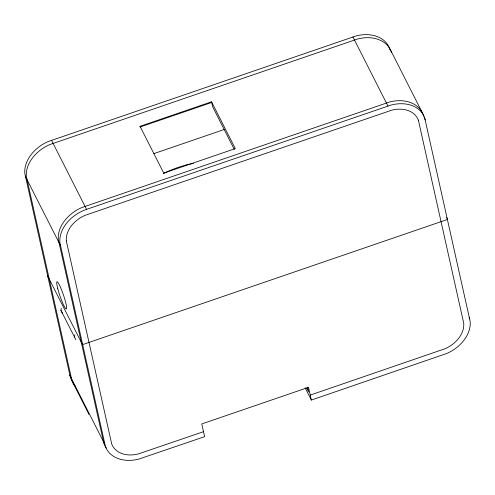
<?xml version="1.0" encoding="UTF-8"?>
<svg xmlns="http://www.w3.org/2000/svg" width="495" height="495" viewBox="0 0 495 495"><rect width="100%" height="100%" fill="white"/><g stroke="black" fill="none" stroke-linecap="round" stroke-linejoin="round"><path stroke-width="0.74" d="M75.865 339.774L60.916 310.365L61.312 308.156M74.448 337.039L74.85 334.83M389.918 49.611L389.553 48.368A33.635 24.917 -26.9 0 0 383.78 40.343A34.279 25.393 -26.9 0 0 368.701 34.718A33.629 24.917 -26.9 0 0 356.159 35.912L48.287 141.508A33.635 24.917 -26.9 0 0 37.032 148.475A34.279 25.393 -26.9 0 0 26.433 162.911A33.635 24.917 -26.9 0 0 24.812 173.473L70.395 377.53A33.635 24.917 -26.9 0 0 73.508 382.913M86.557 209.366L83.346 210.61A33.635 24.917 -26.9 0 0 72.084 217.577A34.279 25.393 -26.9 0 0 61.491 232.006A33.635 24.917 -26.9 0 0 59.87 242.575L105.447 446.632A33.635 24.917 -26.9 0 0 111.22 454.657A34.279 25.393 -26.9 0 0 126.299 460.282A33.635 24.917 -26.9 0 0 138.841 459.088L204.633 436.664L201.787 423.937L308.503 387.338L311.343 400.059L446.713 353.492A33.629 24.917 -26.9 0 0 457.968 346.525A34.279 25.393 -26.9 0 0 468.567 332.089A33.635 24.917 -26.9 0 0 470.188 321.527L424.605 117.47A33.635 24.917 -26.9 0 0 418.838 109.438A34.279 25.393 -26.9 0 0 403.759 103.814A33.629 24.917 -26.9 0 0 391.211 105.008L86.557 209.366L51.505 140.264M140.036 126.33L211.544 101.803L235.286 148.599L163.777 173.126L140.036 126.33L140.184 126.98L211.699 102.465M153.883 153.617L224.483 129.405M203.519 431.69L138.383 453.921A27.114 20.091 -26.9 0 1 111.697 443.947L66.318 240.904M310.229 395.084L444.968 348.765A27.114 20.085 -26.9 0 0 463.716 323.204L418.386 120.143M186.027 165.002L177.816 167.471L169.748 170.583A84.676 62.729 -26.9 0 0 163.331 173.621M60.916 310.365L62.333 313.1M390.06 49.123L422.025 112.124M424.097 117.507L425.335 119.945M446.632 217.614L447.56 219.44L82.498 344.656L47.44 275.56M352.886 36.896L387.938 105.992M469.167 317.716L469.786 318.935M234.308 149.447L212.664 106.79L211.544 101.803M306.671 388.074L308.682 392.04L307.581 387.109M305.099 387.758L311.343 400.059M25.214 176.065L60.272 245.161M69.665 375.055L104.717 444.151M72.975 382.876L88.958 414.377M423.609 116.282L423.058 114.419A33.635 24.917 -26.9 0 0 417.291 106.394A34.279 25.393 -26.9 0 0 402.212 100.763A33.629 24.917 -26.9 0 0 389.664 101.964L81.799 207.56A33.635 24.917 -26.9 0 0 70.538 214.527A34.279 25.393 -26.9 0 0 59.944 228.962A33.635 24.917 -26.9 0 0 58.323 239.524L103.907 443.582A33.635 24.917 -26.9 0 0 106.258 447.987M391.465 52.656L391.093 51.418A33.635 24.917 -26.9 0 0 385.327 43.387A34.279 25.393 -26.9 0 0 370.248 37.762A33.629 24.917 -26.9 0 0 357.706 38.957L49.834 144.559A33.635 24.917 -26.9 0 0 38.579 151.526A34.279 25.393 -26.9 0 0 27.98 165.955A33.635 24.917 -26.9 0 0 26.359 176.523L71.942 380.581A33.635 24.917 -26.9 0 0 75.054 385.964M418.362 120.155A27.12 20.091 -26.9 0 0 391.675 110.199L85.091 215.337A27.12 20.091 -26.9 0 0 66.342 240.898M186.027 165.039A84.676 62.729 -26.9 0 1 193.403 163.406M57.767 288.678A14.392 1.794 71.1 0 0 66.287 308.998A14.392 1.794 71.1 0 0 60.972 288.437A14.392 1.794 71.1 0 0 57.767 288.678"/></g></svg>
